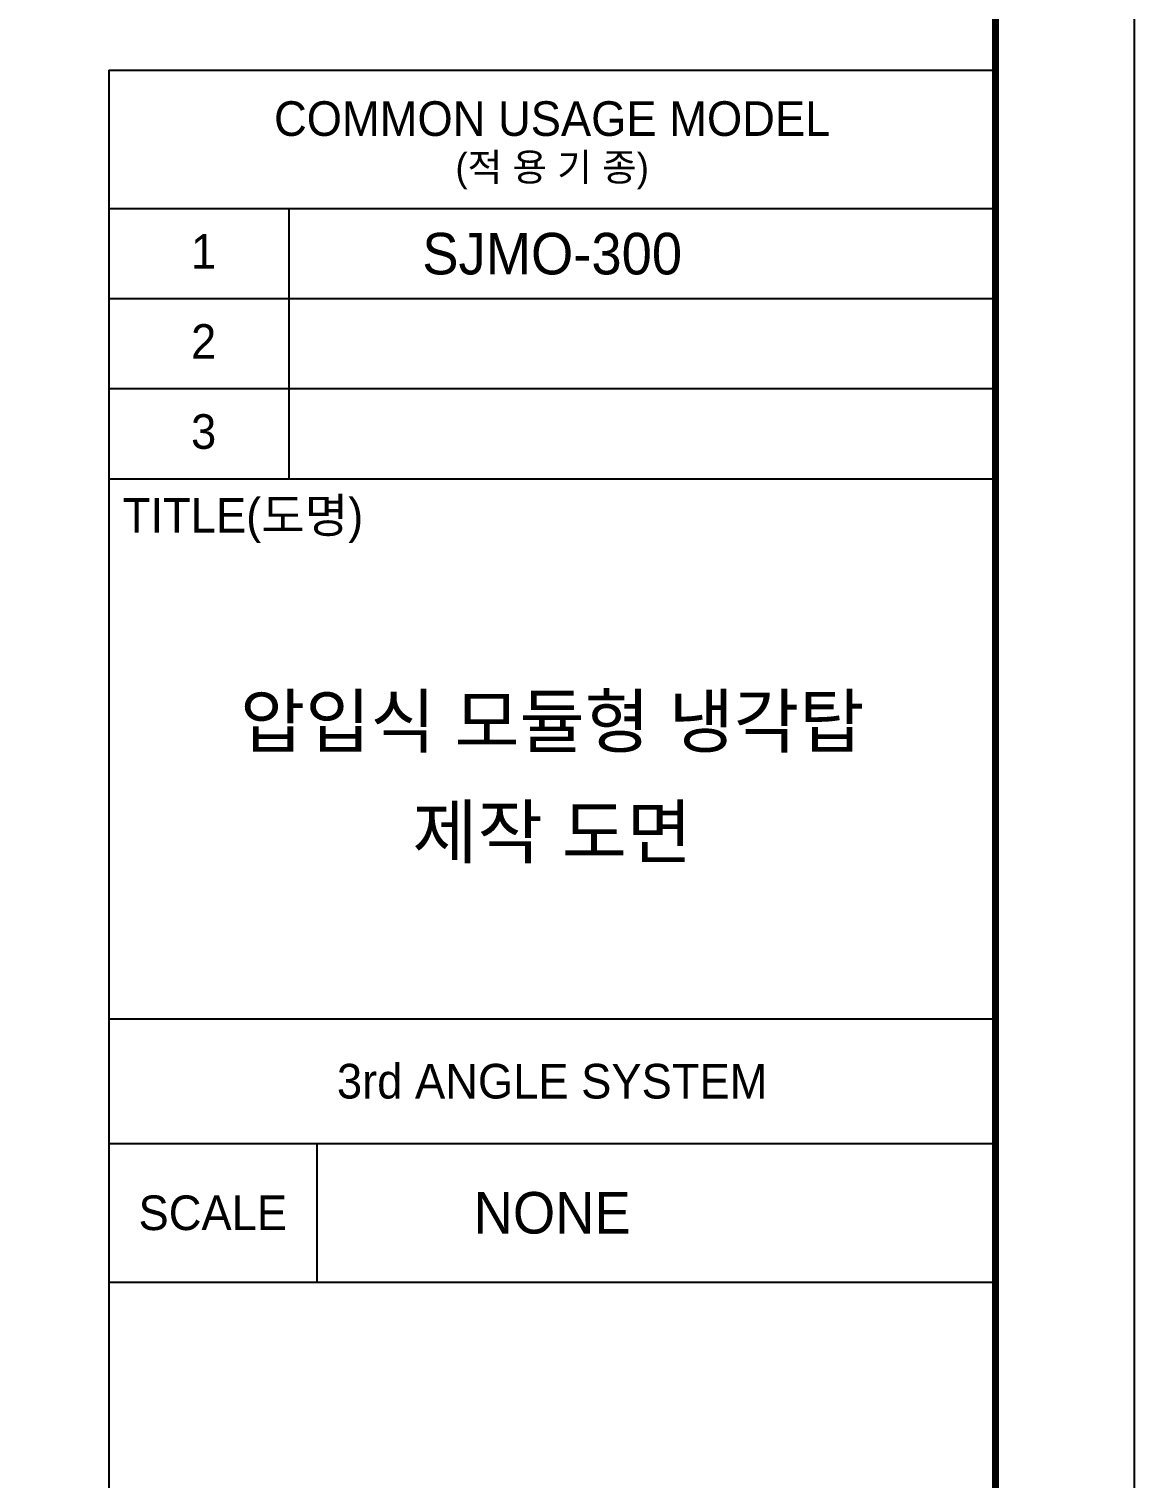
# Model space of a CAD drawing. Header units: millimetres. Extents: x -661502 to 32907, y -140885 to 22606.
# Drawn here: x 27322 to 32907, y 7752 to 15077 of the extents above; entities that cross this region are included whole.
import ezdxf
from ezdxf.enums import TextEntityAlignment as Align

# ---------------------------------------------------------------- set-up
doc = ezdxf.new("R2010")
doc.units = ezdxf.units.MM
doc.layers.add('냉각탑_form', color=1, linetype='Continuous')
doc.layers.add('냉각탑_text', color=3, linetype='Continuous')
doc.styles.add('돋움', font='Dotum.ttf')

msp = doc.modelspace()

# ---------------------------------------------------------------- linework, layer by layer
at = {"layer": 'Defpoints'}
msp.add_lwpolyline([(3499.6, 22606.2), (32906.8, 22606.2), (32906.8, 1811.2), (3499.6, 1811.2)], close=True, dxfattribs=at)
at = {"layer": '냉각탑_form'}
for p, q in [((27725.6, 14869.4), (27725.6, 2511.3)), ((27725.6, 14869.4), (32206.7, 14869.4)), ((27725.6, 14169.2), (32206.7, 14169.2)), ((28635.8, 14169.2), (28635.8, 12803.8)), ((27725.6, 13714.1), (32206.7, 13714.1)), ((27725.6, 13259), (32206.7, 13259)), ((27725.6, 12803.8), (32206.7, 12803.8)), ((27725.6, 10073.2), (32206.7, 10073.2)), ((27725.6, 9443), (32206.7, 9443)), ((28775.8, 9443), (28775.8, 8742.9)), ((27725.6, 8742.9), (32206.7, 8742.9))]:
    msp.add_line(p, q, dxfattribs=at)
at = {"layer": '냉각탑_form', "const_width": 35}
msp.add_lwpolyline([(4199.8, 21906.1), (4199.8, 2511.3), (32206.7, 2511.3), (32206.7, 21906.1)], close=True, dxfattribs=at)

# ---------------------------------------------------------------- texts
at = {"layer": '냉각탑_form', "style": '돋움'}
for s, height, p in [('COMMON USAGE MODEL', 175.043, (29966.1, 14624.3)), ('(적 용 기 종)', 140.03, (29966.1, 14379.3)), ('3rd ANGLE SYSTEM', 175.043, (29966.1, 9758.1)), ('SCALE', 175.04, (28250.7, 9092.9))]:
    msp.add_text(s, height=height, dxfattribs=at).set_placement(p, align=Align.MIDDLE_CENTER)
for s, height, p in [('1', 175, (28140.7, 13865.1)), ('2', 175, (28140.7, 13410)), ('3', 175, (28140.7, 12954.8)), ('TITLE(도명)', 175.04, (27795.9, 12531.1))]:
    msp.add_text(s, height=height, dxfattribs=at).set_placement(p)
at = {"layer": '냉각탑_text', "style": '돋움'}
for s, height, p in [('SJMO-300', 210.05, (29966.1, 13941.6)), ('압입식 모듈형 냉각탑', 262.5, (29966.1, 11578.2)), ('제작 도면', 262.5, (29966.1, 11018.2)), ('NONE', 210.05, (29966.1, 9092.9))]:
    msp.add_text(s, height=height, dxfattribs=at).set_placement(p, align=Align.MIDDLE_CENTER)

doc.saveas('drawing.dxf')
